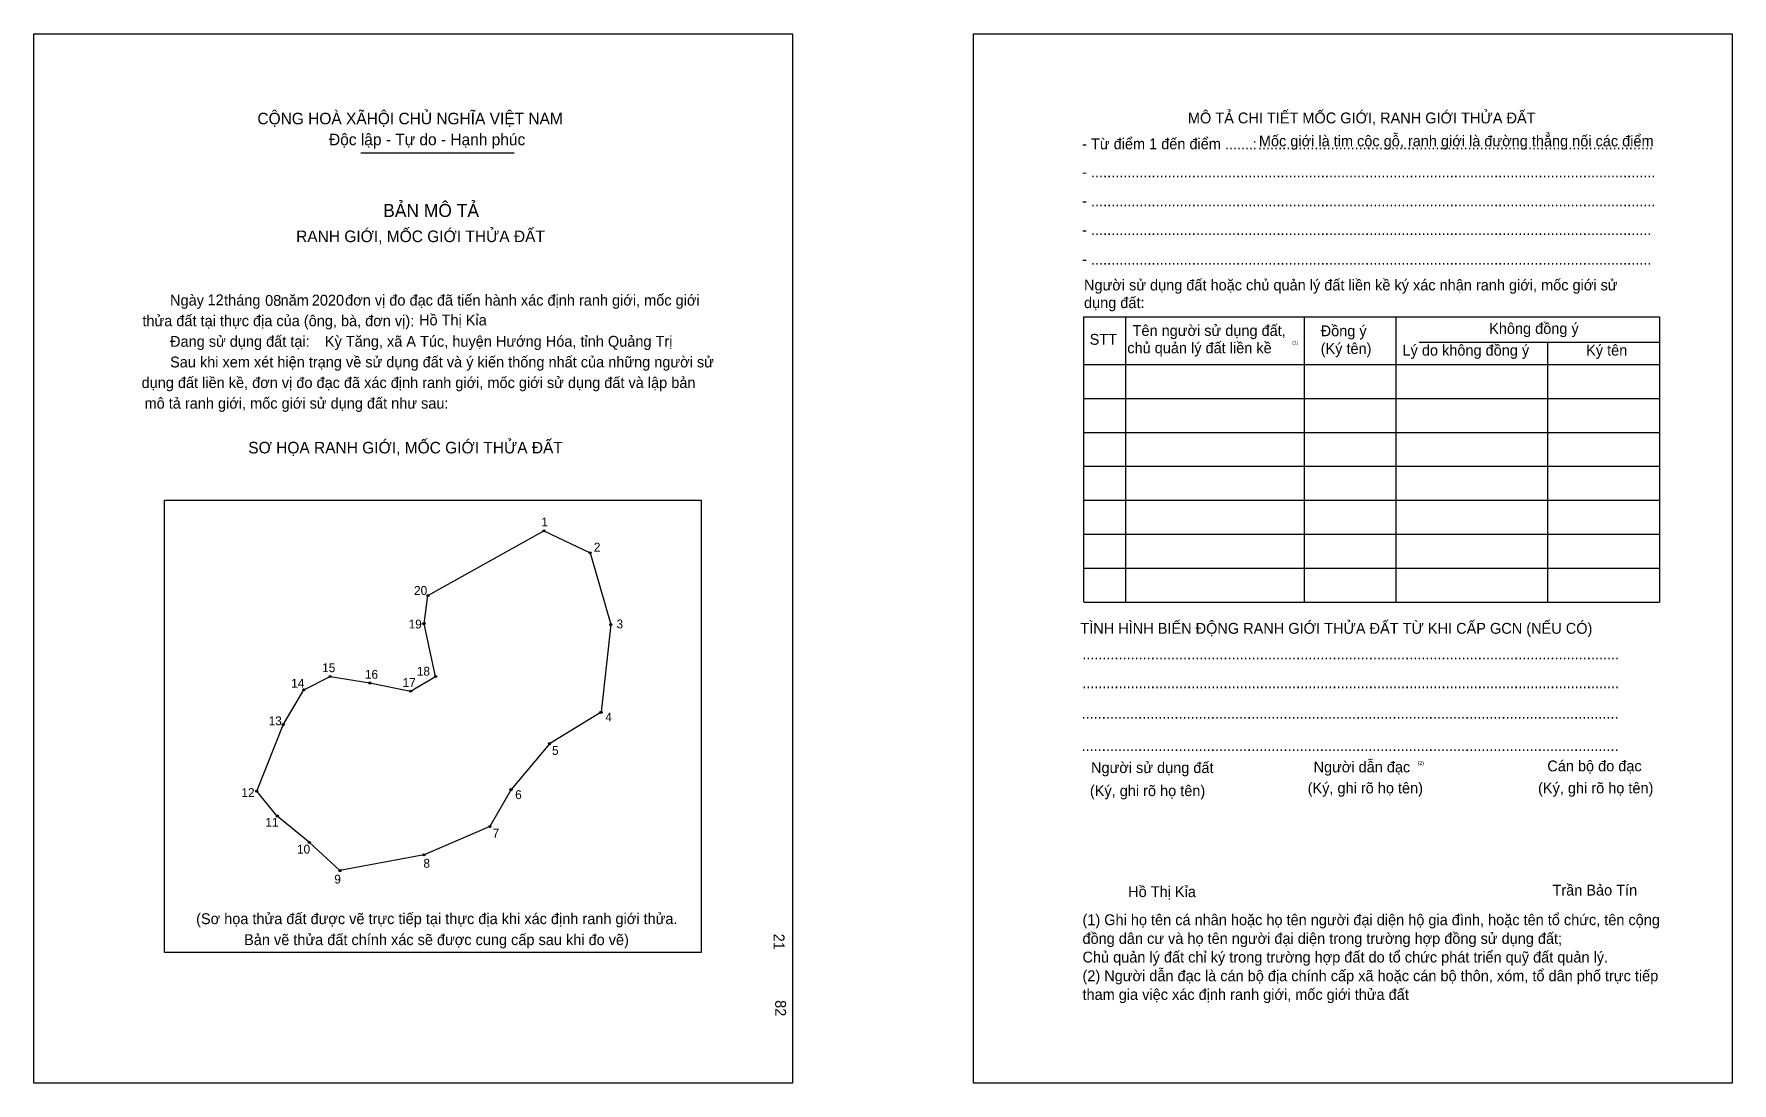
# Model space of a CAD drawing. Extents: x 548910 to 549708, y 1824869 to 1825362.
import ezdxf

# ---------------------------------------------------------------- set-up
doc = ezdxf.new("R2010")
doc.units = 0
for name, color, linetype in [('bmtKhungInTrang1', 7, 'Continuous'), ('bmtKhungInTrang2', 7, 'Continuous'), ('bmtNoiDung', 7, 'Continuous'), ('bmtTemplate', 7, 'Continuous'), ('CanhThua', 7, 'Continuous'), ('MocDinhThua', 7, 'Continuous'), ('SoHieuDinhThua', 7, 'Continuous')]:
    doc.layers.add(name, color=color, linetype=linetype)

msp = doc.modelspace()

# ---------------------------------------------------------------- linework, layer by layer
at = {"layer": 'bmtKhungInTrang1'}
msp.add_lwpolyline([(548910.29, 1825362.07), (549266.78, 1825362.07), (549266.78, 1824868.99), (548910.29, 1824868.99)], close=True, dxfattribs=at)
at = {"layer": 'bmtKhungInTrang2'}
msp.add_lwpolyline([(549351.8, 1825362.07), (549708.29, 1825362.07), (549708.29, 1824868.99), (549351.8, 1824868.99)], close=True, dxfattribs=at)
at = {"layer": 'bmtTemplate'}
for p, q in [((549063.91, 1825306.18), (549136, 1825306.18)), ((549423.31, 1825229.07), (549423.31, 1825095.03)), ((549507.17, 1825229.07), (549507.17, 1825095.03)), ((549550.32, 1825229.23), (549550.32, 1825095.03)), ((549674.16, 1825229.07), (549674.16, 1825095.03)), ((549561.26, 1825217.27), (549674.16, 1825217.27)), ((549403.76, 1825206.73), (549674.16, 1825206.73)), ((549403.76, 1825190.78), (549674.16, 1825190.78)), ((549403.76, 1825174.82), (549674.16, 1825174.82)), ((549403.76, 1825158.86), (549674.16, 1825158.86)), ((549403.76, 1825142.9), (549674.16, 1825142.9)), ((549403.76, 1825126.94), (549674.16, 1825126.94)), ((549403.76, 1825110.99), (549674.16, 1825110.99)), ((549403.76, 1825095.03), (549674.16, 1825095.03))]:
    msp.add_line(p, q, dxfattribs=at)
for points in [[(549403.59, 1825229.07), (549674.16, 1825229.07)], [(549403.59, 1825229.07), (549403.59, 1825095.03)], [(549621.53, 1825217.11), (549621.53, 1825095.03)]]:
    msp.add_lwpolyline(points, dxfattribs=at)
msp.add_lwpolyline([(548971.62, 1824930.4), (548971.62, 1825142.89), (549223.87, 1825142.89), (549223.87, 1824930.4)], close=True, dxfattribs=at)
at = {"layer": 'CanhThua'}
for p, q in [((549095.44, 1825098.16), (549149.94, 1825128.55)), ((549149.94, 1825128.55), (549171.7, 1825118.2)), ((549171.7, 1825118.2), (549181.38, 1825084.43)), ((549093.61, 1825084.88), (549095.44, 1825098.16)), ((549099.05, 1825060.03), (549093.61, 1825084.88)), ((549181.38, 1825084.43), (549176.79, 1825043.25)), ((549037.1, 1825053.85), (549049.47, 1825060.08)), ((549049.47, 1825060.08), (549068.16, 1825057.02)), ((549087.31, 1825053.14), (549099.05, 1825060.03)), ((549027.4, 1825037.42), (549037.1, 1825053.85)), ((549068.16, 1825057.02), (549087.31, 1825053.14)), ((549176.79, 1825043.25), (549152.53, 1825028.48)), ((549014.98, 1825006.14), (549027.4, 1825037.42)), ((549152.53, 1825028.48), (549134.49, 1825006.91)), ((549024.64, 1824994.47), (549014.98, 1825006.14)), ((549134.49, 1825006.91), (549124.55, 1824989.52)), ((549039.71, 1824982.07), (549024.64, 1824994.47)), ((549124.55, 1824989.52), (549093.59, 1824976.25)), ((549054.08, 1824968.84), (549039.71, 1824982.07)), ((549093.59, 1824976.25), (549054.08, 1824968.84))]:
    msp.add_line(p, q, dxfattribs=at)
at = {"layer": 'MocDinhThua'}
for centre in [(549149.94, 1825128.55), (549171.7, 1825118.2), (549095.44, 1825098.16), (549093.61, 1825084.88), (549181.38, 1825084.43), (549049.47, 1825060.08), (549099.05, 1825060.03), (549037.1, 1825053.85), (549068.16, 1825057.02), (549087.31, 1825053.14), (549176.79, 1825043.25), (549027.4, 1825037.42), (549152.53, 1825028.48), (549014.98, 1825006.14), (549134.49, 1825006.91), (549024.64, 1824994.47), (549124.55, 1824989.52), (549039.71, 1824982.07), (549093.59, 1824976.25), (549054.08, 1824968.84)]:
    msp.add_circle(centre, 0.499, dxfattribs=at)

# ---------------------------------------------------------------- texts
at = {"layer": 'bmtNoiDung'}
for s, height, p in [('12', 5.101, (548991.87, 1825234.57)), ('08', 5.101, (549018.92, 1825234.28)), ('2020', 5.101, (549040.86, 1825234.4)), ('Hồ Thị Kỉa', 5.101, (549091.25, 1825225.08)), ('Kỳ Tăng, xã A Túc, huyện Hướng Hóa, tỉnh Quảng Trị', 5.1008, (549047, 1825215.05)), ('Hồ Thị Kỉa', 5.101, (549424.5, 1824956.38))]:
    msp.add_text(s, height=height, dxfattribs=at).set_placement(p)
for s, p in [('21', (549257.9, 1824939.18)), ('82', (549258.63, 1824907.96))]:
    msp.add_text(s, height=5.101, rotation=270, dxfattribs=at).set_placement(p)
at = {"layer": 'bmtTemplate'}
for s, height, p in [('CỘNG HOÀ XÃHỘI CHỦ NGHĨA VIỆT NAM', 5.4408, (549015.3, 1825319.6)), ('MÔ TẢ CHI TIẾT MỐC GIỚI, RANH GIỚI THỬA ĐẤT', 5.0988, (549452.59, 1825320.04)), ('Độc lập - Tự do - Hạnh phúc', 5.4408, (549048.95, 1825309.76)), ('Mốc giới là tim cộc gỗ, ranh giới là đường thẳng nối các điểm', 5.0988, (549485.94, 1825309.23)), ('- Từ điểm 1 đến điểm .......', 5.0988, (549402.89, 1825307.88)), (':', 5.1, (549483, 1825307.88)), ('..................................................................................................', 5.0988, (549485.51, 1825307.88)), ('- ............................................................................................................................................', 5.09884, (549402.89, 1825294.66)), ('BẢN MÔ TẢ', 6.121, (549074.41, 1825276.04)), ('- ............................................................................................................................................', 5.09884, (549402.89, 1825281.1)), ('RANH GIỚI, MỐC GIỚI THỬA ĐẤT', 5.4408, (549033.49, 1825264.23)), ('- ...........................................................................................................................................', 5.09884, (549402.89, 1825267.53)), ('- ...........................................................................................................................................', 5.09884, (549402.89, 1825253.65)), ('Người sử dụng đất hoặc chủ quản lý đất liền kề ký xác nhận ranh giới, mốc giới sử', 5.0988, (549403.76, 1825241.52)), ('Ngày     tháng     năm         đơn vị đo đạc đã tiến hành xác định ranh giới, mốc giới ', 5.1008, (548974.25, 1825234.4)), ('dụng đất:', 5.099, (549403.76, 1825233.23)), ('thửa đất tại thực địa của (ông, bà, đơn vị):', 5.1008, (548961.25, 1825224.71)), ('Không đồng ý', 5.0988, (549594.15, 1825221.1)), ('Đang sử dụng đất tại:', 5.1008, (548974.25, 1825215.02)), ('STT', 5.099, (549406.42, 1825215.99)), ('Tên người sử dụng đất,', 5.0988, (549426.6, 1825220.14)), ('Đồng ý', 5.099, (549514.97, 1825219.98)), ('Sau khi xem xét hiện trạng về sử dụng đất và ý kiến thống nhất của những người sử ', 5.1008, (548974.25, 1825205.34)), ('chủ quản lý đất liền kề', 5.0988, (549424.1, 1825211.99)), ('(1)', 1.7, (549501.65, 1825216.17)), ('(Ký tên)', 5.099, (549514.97, 1825211.68)), ('Lý do không đồng ý', 5.0988, (549553.44, 1825210.88)), ('Ký tên', 5.099, (549639.72, 1825210.88)), ('dụng đất liền kề, đơn vị đo đạc đã xác định ranh giới, mốc giới sử dụng đất và lập bản', 5.1008, (548960.87, 1825195.65)), ('mô tả ranh giới, mốc giới sử dụng đất như sau:', 5.1008, (548962.27, 1825185.96)), ('SƠ HỌA RANH GIỚI, MỐC GIỚI THỬA ĐẤT', 5.4408, (549011.01, 1825164.92)), ('TÌNH HÌNH BIẾN ĐỘNG RANH GIỚI THỬA ĐẤT TỪ KHI CẤP GCN (NẾU CÓ)', 5.0988, (549402.04, 1825080.15)), ('.....................................................................................................................................', 5.10649, (549402.89, 1825068.15)), ('.....................................................................................................................................', 5.10649, (549402.89, 1825054.58)), ('.....................................................................................................................................', 5.10649, (549402.63, 1825040.22)), ('.....................................................................................................................................', 5.10649, (549402.63, 1825025.06)), ('Người sử dụng đất', 5.0988, (549407.05, 1825014.69)), ('Người dẫn đạc', 5.0988, (549511.63, 1825015.01)), ('(2)', 1.7, (549560.6, 1825018.53)), ('Cán bộ đo đạc', 5.0988, (549621.48, 1825015.49)), ('(Ký, ghi rõ họ tên)', 5.0988, (549406.53, 1825003.84)), ('(Ký, ghi rõ họ tên)', 5.0988, (549508.86, 1825005.12)), ('(Ký, ghi rõ họ tên)', 5.0988, (549617.14, 1825005.12)), ('Trần Bảo Tín', 5.0988, (549623.91, 1824957.13)), ('(Sơ họa thửa đất được vẽ trực tiếp tại thực địa khi xác định ranh giới thửa.', 5.1008, (548986.5, 1824943.68)), ('(1) Ghi họ tên cá nhân hoặc họ tên người đại diện hộ gia đình, hoặc tên tổ chức, tên cộng', 5.0988, (549403.04, 1824943.19)), ('Bản vẽ thửa đất chính xác sẽ được cung cấp sau khi đo vẽ)', 5.1008, (549009.05, 1824933.82)), ('đồng dân cư và họ tên người đại diện trong trường hợp đồng sử dụng đất;', 5.0988, (549403.04, 1824934.41)), ('Chủ quản lý đất chỉ ký trong trường hợp đất do tổ chức phát triển quỹ đất quản lý.', 5.0988, (549403.04, 1824925.64)), ('(2) Người dẫn đạc là cán bộ địa chính cấp xã hoặc cán bộ thôn, xóm, tổ dân phố trực tiếp', 5.0988, (549403.04, 1824916.86)), ('tham gia việc xác định ranh giới, mốc giới thửa đất', 5.0988, (549403.04, 1824908.08))]:
    msp.add_text(s, height=height, dxfattribs=at).set_placement(p)
at = {"layer": 'SoHieuDinhThua'}
for s, p in [('1', (549148.72, 1825130.63)), ('2', (549173.41, 1825118.81)), ('20', (549088.91, 1825098.43)), ('19', (549086.35, 1825082.63)), ('3', (549184.04, 1825082.69)), ('14', (549031.17, 1825054.81)), ('15', (549045.72, 1825062.11)), ('16', (549065.81, 1825059.03)), ('17', (549083.52, 1825055.16)), ('18', (549090.23, 1825060.45)), ('4', (549178.82, 1825038.94)), ('13', (549020.57, 1825037.17)), ('5', (549153.74, 1825023.24)), ('12', (549007.79, 1825003.41)), ('6', (549136.42, 1825002.45)), ('11', (549019.01, 1824989.45)), ('7', (549125.83, 1824984.34)), ('10', (549033.89, 1824976.86)), ('8', (549093.31, 1824970.19)), ('9', (549051.45, 1824962.77))]:
    msp.add_text(s, height=4.16, dxfattribs=at).set_placement(p)

doc.saveas('drawing.dxf')
